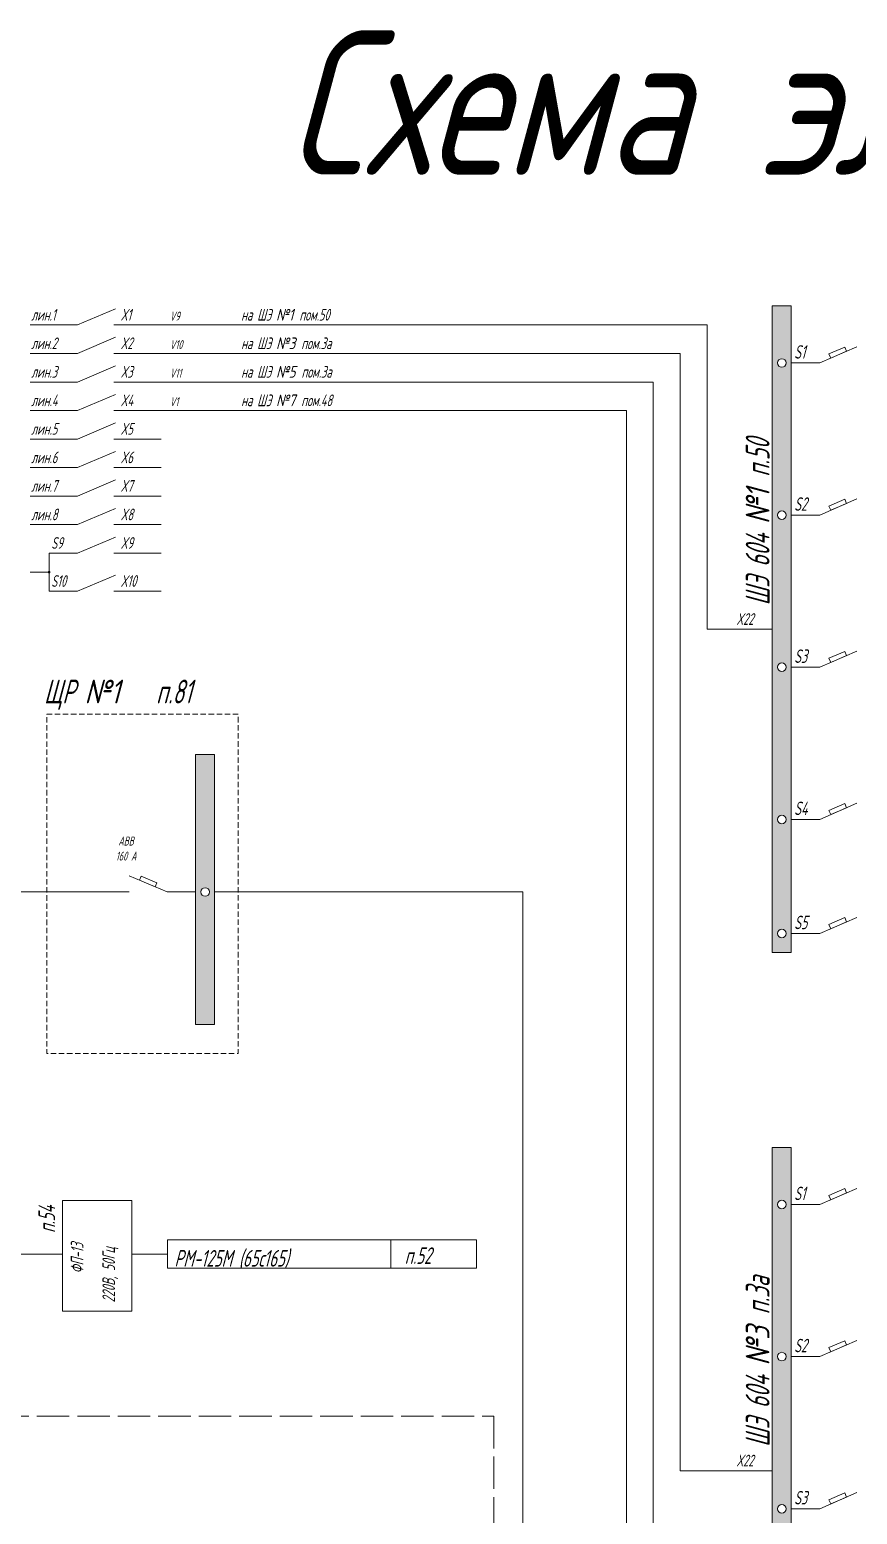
# Paper-space layout 'Main' of a CAD drawing. Extents: x 9 to 598, y 6 to 409.
# Drawn here: x 140.7 to 232.7, y 244.2 to 409.1 of the extents above; entities that cross this region are included whole.
import ezdxf

# ---------------------------------------------------------------- set-up
doc = ezdxf.new("R2010")
doc.units = 0
doc.header["$LTSCALE"] = 0.3
doc.linetypes.add('ACAD_ISO02W100', pattern=[15, 12, -3])
doc.linetypes.add('JIS_02_2.0', pattern=[3, 2, -1])
doc.layers.get('0').update_dxf_attribs({"linetype": 'CONTINUOUS', "lineweight": 15})
doc.layers.add('Text', color=242, linetype='CONTINUOUS', lineweight=15)
doc.styles.get("Standard").update_dxf_attribs({"font": 'isocpeur.ttf', "width": 0.8, "oblique": 15})

psp = doc.layouts.new('Main')

# ---------------------------------------------------------------- hatches: boundary and pattern name
h = psp.add_hatch(color=256)
h.paths.add_polyline_path([(223.2488937003696, 378.4084994524331), (225.3608937003695, 378.4084994524331), (225.3608937003695, 306.60049853906), (223.2488937003696, 306.6004994524332)])
edge = h.paths.add_edge_path(flags=16)
edge.add_arc((224.3048937003695, 372.0724994524331), 0.4777773656132356, 0, 360)
edge = h.paths.add_edge_path(flags=16)
edge.add_arc((224.3048937003695, 355.1764994524331), 0.4777773656132356, 0, 360)
edge = h.paths.add_edge_path(flags=16)
edge.add_arc((224.3048937003695, 338.2804976163745), 0.4777773656132356, 0, 360)
edge = h.paths.add_edge_path(flags=16)
edge.add_arc((224.3048937003695, 321.3844976163745), 0.4777773656132356, 0, 360)
edge = h.paths.add_edge_path(flags=16)
edge.add_arc((224.3048937003695, 308.7124968302155), 0.4777773656132356, 0, 360)
h = psp.add_hatch(color=256)
edge = h.paths.add_edge_path()
edge.add_arc((142.8729015587759, 348.8404796908603), 0.08448, 0, 360)
h = psp.add_hatch(color=256)
h.paths.add_polyline_path([(223.2488941192691, 284.9525018279901), (225.3608941192691, 284.9525018279901), (225.3608941192691, 213.1445009146171), (223.2488941192691, 213.1445018279902)])
edge = h.paths.add_edge_path(flags=16)
edge.add_arc((224.3048941192691, 278.6165018279902), 0.4777773656132356, 0, 360)
edge = h.paths.add_edge_path(flags=16)
edge.add_arc((224.3048941192691, 261.7205018279902), 0.4777773656132356, 0, 360)
edge = h.paths.add_edge_path(flags=16)
edge.add_arc((224.3048941192691, 244.8244999919315), 0.4777773656132356, 0, 360)
edge = h.paths.add_edge_path(flags=16)
edge.add_arc((224.3048941192691, 227.9284999919316), 0.4777773656132356, 0, 360)
edge = h.paths.add_edge_path(flags=16)
edge.add_arc((224.3048941192691, 215.2564992057802), 0.4777773656132356, 0, 360)
at = {"layer": 'Text'}
h = psp.add_hatch(color=7, dxfattribs=at)
h.paths.add_polyline_path([(161.2563799184356, 328.60232438043), (159.1443799184357, 328.60232438043), (159.1443799184358, 298.60232438043), (161.2563799184356, 298.60232438043)])
h.paths.add_polyline_path([(160.6781570512416, 313.32232438043, -1), (159.7226023200151, 313.32232438043, -1)], flags=16)

# ---------------------------------------------------------------- linework, layer by layer
at = {"lineweight": 15}
for p, q in [((146.0409015587759, 376.2964823130703), (150.264901558776, 378.0899116242931)), ((146.0409015587759, 373.1284796908602), (150.264901558776, 374.9219090020832)), ((228.5288937003696, 372.0724994524331), (232.6454042684333, 373.865928763656)), ((146.0409015587759, 369.9604796908603), (150.264901558776, 371.7539090020832)), ((146.0409015587759, 366.7924796908603), (150.264901558776, 368.5859090020832)), ((146.0409015587759, 363.6244796908603), (150.264901558776, 365.4179090020831)), ((146.0409015587759, 360.4564796908603), (150.264901558776, 362.2499090020831)), ((146.0409015587759, 357.2884796908604), (150.264901558776, 359.0819090020832)), ((228.5288937003696, 355.1764994524331), (232.6454042684333, 356.969928763656)), ((146.0409015587759, 354.1204796908603), (150.264901558776, 355.9139090020832)), ((146.0409015587759, 350.9524813996971), (150.264901558776, 352.7459107109199)), ((146.0409015587759, 346.728484445409), (150.264901558776, 348.5219137566318)), ((228.5288937415143, 338.2804976163745), (232.6454043095779, 340.0739269275973)), ((228.5288937415143, 321.3844976163745), (232.6454043095779, 323.1779269275974)), ((155.976383561018, 313.32232438043), (151.7523835610181, 315.1157536916528)), ((228.5288846854077, 308.7124968302155), (232.6453952534791, 310.5059261414461)), ((228.5288941192692, 278.6165018279902), (232.6454046873328, 280.4099311392131)), ((228.5288941192692, 261.7205018279902), (232.6454046873328, 263.5139311392131)), ((228.5288941604215, 244.8244999919315), (232.6454047284852, 246.6179293031544))]:
    psp.add_line(p, q, dxfattribs=at)
for p, q in [((140.760901558776, 376.2964823130703), (146.0409015587759, 376.2964823130703)), ((150.0499226949034, 376.2964823130703), (155.3299226949034, 376.2964823130703)), ((155.3299226949034, 376.2964823130703), (163.9929009644334, 376.2964823130702)), ((163.9929009644334, 376.2964823130702), (174.5529009644334, 376.2964823130702)), ((140.760901558776, 373.1284796908602), (146.0409015587759, 373.1284796908602)), ((150.0499136799493, 373.1284796908602), (155.3299136799492, 373.1284796908602)), ((155.3299136799493, 373.1284796908603), (163.9928919494793, 373.1284796908602)), ((163.9928914811292, 373.1284796869724), (174.5528914811293, 373.1284796869724)), ((228.5288937003696, 372.0724994524331), (225.3608937003695, 372.0724994524331)), ((140.760901558776, 369.9604796908603), (146.0409015587759, 369.9604796908603)), ((150.0499136799493, 369.9604796908603), (155.3299136799492, 369.9604796908603)), ((155.3299136799493, 369.9604796908603), (163.9928919494793, 369.9604796908603)), ((163.9928914811292, 369.9604796869724), (174.5528914811293, 369.9604796869724)), ((140.760901558776, 366.7924796908603), (146.0409015587759, 366.7924796908603)), ((150.0499136799493, 366.7924796908603), (155.3299136799492, 366.7924796908603)), ((155.3299136799493, 366.7924796908603), (163.9928919494793, 366.7924796908603)), ((163.9928914811292, 366.7924796869724), (174.5528914811293, 366.7924796869724)), ((140.760901558776, 363.6244796908603), (146.0409015587759, 363.6244796908603)), ((150.0499136799493, 363.6244796908603), (155.3299136799492, 363.6244796908603)), ((140.760901558776, 360.4564796908603), (146.0409015587759, 360.4564796908603)), ((150.0499136799493, 360.4564796908603), (155.3299136799492, 360.4564796908603)), ((140.760901558776, 357.2884796908604), (146.0409015587759, 357.2884796908604)), ((150.0499136799493, 357.2884796908604), (155.3299136799492, 357.2884796908604)), ((228.5288937003696, 355.1764994524331), (225.3608937003695, 355.1764994524331)), ((140.760901558776, 354.1204796908603), (146.0409015587759, 354.1204796908603)), ((150.0499136799493, 354.1204796908603), (155.3299136799492, 354.1204796908603)), ((142.8728913994469, 350.9524813996971), (146.0409015587759, 350.9524813996971)), ((142.8729015587759, 346.7284823130702), (142.8729015587759, 350.9524823130703)), ((150.0499136799493, 350.9524813996971), (155.3299136799492, 350.9524813996971)), ((140.760901558776, 348.8404796908603), (142.8729015587759, 348.8404796908603)), ((142.8728913994469, 346.728481399697), (146.0409015587759, 346.728481399697)), ((150.0499174797727, 346.728484445409), (155.3299174797726, 346.728484445409)), ((223.2488937003696, 342.5044994524332), (219.0248937003695, 342.5044994524332)), ((228.5288937415143, 338.2804976163745), (225.3608937415142, 338.2804976163745)), ((228.5288937415143, 321.3844976163745), (225.3608937415142, 321.3844976163745)), ((159.1443819851888, 313.32232438043), (155.976383561018, 313.32232438043)), ((228.5288846854077, 308.7124968302155), (225.3608846854077, 308.7124968302155)), ((228.5288941192692, 278.6165018279902), (225.3608941192691, 278.6165018279902)), ((180.8505009836366, 274.7000422583257), (180.8505009836366, 271.5320422583258)), ((228.5288941192692, 261.7205018279902), (225.3608941192691, 261.7205018279902)), ((223.2488941192691, 249.0485018279902), (219.0248941192691, 249.0485018279902)), ((228.5288941604215, 244.8244999919315), (225.3608941604215, 244.8244999919315))]:
    psp.add_line(p, q)
for points in [[(223.2488937003696, 378.4084994524331), (225.3608937003695, 378.4084994524331), (225.3608937003695, 306.60049853906), (223.2488937003696, 306.6004994524332)], [(229.7513351697548, 372.6050773059841), (231.5027192143608, 373.3680981773907), (231.2972793113598, 373.8396503743518), (229.5458952667614, 373.0766295029452)], [(229.7513351697548, 355.7090773059841), (231.5027192143608, 356.4720981773906), (231.2972793113598, 356.9436503743518), (229.5458952667614, 356.1806295029452)], [(229.7513352109071, 338.8130754699254), (231.5027192555055, 339.5760963413321), (231.2972793525121, 340.0476485382931), (229.5458953078984, 339.2846276668864)], [(161.2563799184356, 298.60232438043), (159.1443799184358, 298.60232438043), (159.1443799184357, 328.60232438043), (161.2563799184356, 328.60232438043)], [(229.7513352109071, 321.9170754699254), (231.5027192555055, 322.680096341332), (231.2972793525121, 323.1516485382931), (229.5458953078984, 322.3886276668865)], [(154.6582491076966, 313.88197896488), (152.8997262871674, 314.6286139958498), (153.1005085180915, 315.0894753023487), (154.8518925626975, 314.3264544309343)], [(229.7513261548007, 309.2450746837664), (231.5027101994068, 310.0080955551807), (231.2972702964134, 310.4796477521342), (229.5458862517997, 309.7166268807275)], [(223.2488941192691, 284.9525018279901), (225.3608941192691, 284.9525018279901), (225.3608941192691, 213.1445009146171), (223.2488941192691, 213.1445018279902)], [(229.7513355886621, 279.1490796815488), (231.5027196332681, 279.9121005529478), (231.297279730267, 280.3836527499166), (229.545895685661, 279.6206318785023)], [(156.0345009836362, 271.5320422583258), (190.3545009836362, 271.5320422583258), (190.3545009836362, 274.7000422583257), (156.0345009836362, 274.7000422583257)], [(229.7513355886621, 262.2530796815488), (231.5027196332681, 263.0161005529478), (231.297279730267, 263.4876527499165), (229.545895685661, 262.7246318785022)], [(229.7513356298068, 245.3570778454902), (231.5027196744128, 246.1200987168891), (231.2972797714117, 246.5916509138502), (229.5458957268134, 245.8286300424435)]]:
    psp.add_lwpolyline(points, close=True)
at = {"linetype": 'JIS_02_2.0', "flags": 128}
psp.add_lwpolyline([(163.8963799184357, 333.0597735629002), (142.6036611670179, 333.0597735629001), (142.6036611670179, 295.4023243804298), (163.8963799184357, 295.40232438043)], close=True, dxfattribs=at)
at = {"color": 7}
psp.add_lwpolyline([(144.3431215083228, 266.7733840494896), (152.0742650583905, 266.7733840494897), (152.0742650583907, 279.051740538543), (144.3431215083228, 279.0517405385428)], close=True, dxfattribs=at)
at = {"linetype": 'ACAD_ISO02W100'}
psp.add_lwpolyline([(92.00753864986774, 255.1205021632789), (192.3159763034591, 255.1205021632789), (192.3159763034591, 149.5205015878604), (92.00753864986774, 149.5205015878606)], close=True, dxfattribs=at)
for centre, radius in [((224.3048937003695, 372.0724994524331), 0.4777773656132356), ((224.3048937003695, 355.1764994524331), 0.4777773656132356), ((142.8729015587759, 348.8404796908603), 0.08448), ((224.3048937003695, 338.2804976163745), 0.4777773656132356), ((224.3048937003695, 321.3844976163745), 0.4777773656132356), ((160.2003796856283, 313.32232438043), 0.4777773656132356), ((224.3048937003695, 308.7124968302155), 0.4777773656132356), ((224.3048941192691, 278.6165018279902), 0.4777773656132356), ((224.3048941192691, 261.7205018279902), 0.4777773656132356), ((224.3048941192691, 244.8244999919315), 0.4777773656132356)]:
    psp.add_circle(centre, radius)
at = {"layer": 'Text'}
for p, q in [((216.0248937003695, 376.2964823130702), (174.5529009644334, 376.2964823130702)), ((216.0248937003695, 342.5044994524332), (216.0248937003695, 376.2964823130702)), ((213.0248941192691, 373.1284796869724), (174.5528914811293, 373.1284796869724)), ((213.0248941192691, 249.0485018279902), (213.0248941192691, 373.1284796869724)), ((210.0248937003695, 369.9604796869724), (174.5528914811293, 369.9604796869724)), ((210.0248937003695, 155.5924994524331), (210.0248937003695, 369.9604796869724)), ((207.0248932814623, 366.7924796869723), (174.5528914811293, 366.7924796869724)), ((207.0248932814623, 62.13649707687608), (207.0248932814623, 366.7924796869723)), ((219.0248937003695, 342.5044994524332), (216.0248937003695, 342.5044994524332)), ((151.7523835610181, 313.32232438043), (123.6777068053925, 313.3223245493152)), ((195.5329015587707, 313.32232438043), (161.2563799184356, 313.32232438043)), ((195.5329015587707, 212.8805034185178), (195.5329015587707, 313.32232438043)), ((219.0248941192691, 249.0485018279902), (213.0248941192691, 249.0485018279902))]:
    psp.add_line(p, q, dxfattribs=at)
at = {"layer": 'Text', "color": 7}
for p, q in [((138.5087740553885, 273.1160424408869), (144.3431215083228, 273.1160424408869)), ((152.0742650583905, 273.1160424408869), (156.0345012031653, 273.1160424408869))]:
    psp.add_line(p, q, dxfattribs=at)

# ---------------------------------------------------------------- texts
at = {"insert": (305.1185099015588, 408.9816368834729), "char_height": 16, "attachment_point": 2}
psp.add_mtext_dynamic_manual_height_columns('Схема электроснабжения 2БП-480', width=1316.36173152737, gutter_width=12.5, heights=[0], dxfattribs=at)
for s, insert, char_height, width, attachment_point in [('{\\fGOST|b0|i0|c204|p34; лин.1}', (140.344401668506, 376.7771449798906), 1.3, 17.20121131539205, 7), ('{\\fGOST|b0|i0|c204|p34; \\fGOST|b0|i0|c0|p34; X1}', (149.7409122365697, 376.7771449798906), 1.3, 17.20121131539205, 7), ('{\\fGOST|b0|i0|c204|p34; лин.2}', (140.3443926535519, 373.6091423576805), 1.3, 17.20121131539205, 7), ('{\\fGOST|b0|i0|c204|p34; \\fGOST|b0|i0|c0|p34; X\\fGOST|b0|i0|c204|p34;2}', (149.7409032216156, 373.6091423576805), 1.3, 17.20121131539205, 7), ('{\\fGOST|b0|i0|c204|p34; лин.3}', (140.3443926535519, 370.4411423576806), 1.3, 17.20121131539205, 7), ('{\\fGOST|b0|i0|c204|p34; \\fGOST|b0|i0|c0|p34; X\\fGOST|b0|i0|c204|p34;3}', (149.7409032216156, 370.4411423576806), 1.3, 17.20121131539205, 7), ('{\\fGOST|b0|i0|c204|p34; лин.4}', (140.3443926535519, 367.2731423576806), 1.3, 17.20121131539205, 7), ('{\\fGOST|b0|i0|c204|p34; \\fGOST|b0|i0|c0|p34; X\\fGOST|b0|i0|c204|p34;4}', (149.7409032216156, 367.2731423576806), 1.3, 17.20121131539205, 7), ('{\\fGOST|b0|i0|c204|p34; лин.5}', (140.3443926535519, 364.1051423576806), 1.3, 17.20121131539205, 7), ('{\\fGOST|b0|i0|c204|p34; \\fGOST|b0|i0|c0|p34; X\\fGOST|b0|i0|c204|p34;5}', (149.7409032216156, 364.1051423576806), 1.3, 17.20121131539205, 7), ('{\\fGOST|b0|i0|c204|p34; лин.6}', (140.3443926535519, 360.9371423576806), 1.3, 17.20121131539205, 7), ('{\\fGOST|b0|i0|c204|p34; \\fGOST|b0|i0|c0|p34; X\\fGOST|b0|i0|c204|p34;6}', (149.7409032216156, 360.9371423576806), 1.3, 17.20121131539205, 7), ('{\\fGOST|b0|i0|c204|p34; лин.7}', (140.3443926535519, 357.7691423576807), 1.3, 17.20121131539205, 7), ('{\\fGOST|b0|i0|c204|p34; \\fGOST|b0|i0|c0|p34; X\\fGOST|b0|i0|c204|p34;7}', (149.7409032216156, 357.7691423576807), 1.3, 17.20121131539205, 7), ('{\\fGOST|b0|i0|c204|p34; лин.8}', (140.3443926535519, 354.6011423576806), 1.3, 17.20121131539205, 7), ('{\\fGOST|b0|i0|c204|p34; \\fGOST|b0|i0|c0|p34; X\\fGOST|b0|i0|c204|p34;8}', (149.7409032216156, 354.6011423576806), 1.3, 17.20121131539205, 7), ('{\\fGOST|b0|i0|c204|p34; \\fGOST|b0|i0|c0|p34;S\\fGOST|b0|i0|c204|p34;9}', (142.5638809411132, 351.4331440665174), 1.3, 17.20121131539205, 7), ('{\\fGOST|b0|i0|c204|p34; \\fGOST|b0|i0|c0|p34; X\\fGOST|b0|i0|c204|p34;9}', (149.7409032216156, 351.4331440665174), 1.3, 17.20121131539205, 7), ('{\\fGOST|b0|i0|c204|p34; \\fGOST|b0|i0|c0|p34;S1\\fGOST|b0|i0|c204|p34;0}', (142.5638911004423, 347.2091449798905), 1.3, 17.20121131539205, 7), ('{\\fGOST|b0|i0|c204|p34; \\fGOST|b0|i0|c0|p34; X1\\fGOST|b0|i0|c204|p34;0}', (149.740907021439, 347.2091471122216), 1.3, 17.20121131539205, 7), ('{\\fGOST|b0|i0|c204|p34;АВ\\fGOST|b0|i0|c0|p34;B\\fGOST|b0|i0|c204|p34; \\P160 А}', (151.4210175858713, 319.4799219748003), 1, 9.325842073708978, 2), ('{\\fGOST|b0|i0|c204|p34; РМ-125\\fGOST|b0|i0|c0|p34;M (\\fGOST|b0|i0|c204|p34;65с165\\fGOST|b0|i0|c0|p34;)}', (156.0345009836362, 271.5320422583258), 1.848, 24.91724801290016, 7), ('\\pl1.848,t1.848;{\\fGOST|b0|i0|c204|p34;п.52}', (180.5414905253029, 272.0127049251461), 1.848, 17.20121131539205, 7)]:
    psp.add_mtext(s, dxfattribs=dict(insert=insert, char_height=char_height, width=width, attachment_point=attachment_point))
at = {"attachment_point": 7, "line_spacing_factor": 1.5}
for s, insert, char_height, width in [('{\\fGOST|b0|i0|c204|p34; \\fGOST|b0|i0|c0|p34; \\fGOST|b0|i0|c204|p34; \\fGOST|b0|i0|c0|p34;V\\fGOST|b0|i0|c204|p34;9}', (155.0209122365697, 376.7771449798906), 1, 17.20121131539205), ('{\\fGOST|b0|i0|c204|p34; \\fGOST|b0|i0|c0|p34; \\fGOST|b0|i0|c204|p34; \\fGOST|b0|i0|c0|p34;V\\fGOST|b0|i0|c204|p34;10}', (155.0209032216156, 373.6091423576806), 1, 17.20121131539205), ('{\\fGOST|b0|i0|c204|p34; \\fGOST|b0|i0|c0|p34;S\\fGOST|b0|i0|c204|p34;1}', (225.0518832420359, 372.5531621192534), 1.5, 17.20121131539205), ('{\\fGOST|b0|i0|c204|p34; \\fGOST|b0|i0|c0|p34; \\fGOST|b0|i0|c204|p34; \\fGOST|b0|i0|c0|p34;V\\fGOST|b0|i0|c204|p34;11}', (155.0209032216156, 370.4411423576806), 1, 17.20121131539205), ('{\\fGOST|b0|i0|c204|p34; \\fGOST|b0|i0|c0|p34; \\fGOST|b0|i0|c204|p34; \\fGOST|b0|i0|c0|p34;V\\fGOST|b0|i0|c204|p34;1}', (155.0209032216156, 367.2731423576806), 1, 17.20121131539205), ('{\\fGOST|b0|i0|c204|p34; \\fGOST|b0|i0|c0|p34;S\\fGOST|b0|i0|c204|p34;2}', (225.0518832420359, 355.6571621192534), 1.5, 17.20121131539205), ('{\\fGOST|b0|i0|c204|p34; \\fGOST|b0|i0|c0|p34;X\\fGOST|b0|i0|c204|p34;22}', (218.7158832420358, 342.9851621192535), 1.3, 17.20121131539205), ('{\\fGOST|b0|i0|c204|p34; \\fGOST|b0|i0|c0|p34;S\\fGOST|b0|i0|c204|p34;3}', (225.0518832831805, 338.7611602831948), 1.5, 17.20121131539205), ('{\\fGOST|b0|i0|c204|p34;ЩР }№1   {\\fGOST|b0|i0|c204|p34;п.81}', (142.2946507086843, 333.5404362297204), 2.64, 30.08827728855403), ('{\\fGOST|b0|i0|c204|p34; \\fGOST|b0|i0|c0|p34;S\\fGOST|b0|i0|c204|p34;4}', (225.0518832831805, 321.8651602831948), 1.5, 17.20121131539205), ('{\\fGOST|b0|i0|c204|p34; \\fGOST|b0|i0|c0|p34;S\\fGOST|b0|i0|c204|p34;5}', (225.0518742270817, 309.1931594970435), 1.5, 17.20121131539205), ('{\\fGOST|b0|i0|c204|p34; \\fGOST|b0|i0|c0|p34;S\\fGOST|b0|i0|c204|p34;1}', (225.0518836609354, 279.0971644948106), 1.5, 17.20121131539205), ('{\\fGOST|b0|i0|c204|p34; \\fGOST|b0|i0|c0|p34;S\\fGOST|b0|i0|c204|p34;2}', (225.0518836609354, 262.2011644948105), 1.5, 17.20121131539205), ('{\\fGOST|b0|i0|c204|p34; \\fGOST|b0|i0|c0|p34;X\\fGOST|b0|i0|c204|p34;22}', (218.7158836609431, 249.5291644948105), 1.3, 17.20121131539205), ('{\\fGOST|b0|i0|c204|p34; \\fGOST|b0|i0|c0|p34;S\\fGOST|b0|i0|c204|p34;3}', (225.0518837020878, 245.3051626587518), 1.5, 17.20121131539205)]:
    psp.add_mtext(s, dxfattribs=dict(at, insert=insert, char_height=char_height, width=width))
at = {"char_height": 1.3, "attachment_point": 7, "line_spacing_factor": 1.5}
for s, insert in [('{\\fGOST|b0|i0|c204|p34; на ШЭ }№1 {\\fGOST|b0|i0|c204|p34;пом.50}', (163.6838905060997, 376.7771449798905)), ('{\\fGOST|b0|i0|c204|p34; на ШЭ }№3 {\\fGOST|b0|i0|c204|p34;пом.3а}', (163.6838810227956, 373.6091423537927)), ('{\\fGOST|b0|i0|c204|p34; на ШЭ }№5 {\\fGOST|b0|i0|c204|p34;пом.3а}', (163.6838810227956, 370.4411423537927)), ('{\\fGOST|b0|i0|c204|p34; на ШЭ }№7 {\\fGOST|b0|i0|c204|p34;пом.48}', (163.6838810227956, 367.2731423537927))]:
    psp.add_mtext(s, dxfattribs=dict(at, insert=insert))
at = {"char_height": 2.64, "width": 49.19892447594079, "attachment_point": 7, "rotation": 90, "line_spacing_factor": 1.5}
for s, insert in [('{\\fGOST|b0|i0|c204|p34; \\fGOST|b0|i0|c0|p34; \\fGOST|b0|i0|c204|p34;ШЭ 604 }№1 {\\fGOST|b0|i0|c204|p34;п.50}', (222.9398832420359, 342.9851621192535)), ('{\\fGOST|b0|i0|c204|p34; \\fGOST|b0|i0|c0|p34; \\fGOST|b0|i0|c204|p34;ШЭ 604 }№3 {\\fGOST|b0|i0|c204|p34;п.3а}', (222.9398836609355, 249.5291644948105))]:
    psp.add_mtext(s, dxfattribs=dict(at, insert=insert))
at = {"color": 7, "width": 17.20121131539205, "attachment_point": 7, "rotation": 90}
for s, insert, char_height in [('{\\fGOST|b0|i0|c204|p34;п.54}', (143.533010425809, 275.46132054057), 1.848), ('{\\fGOST|b0|i0|c204|p34;220В, 50Гц}', (150.5730137544015, 267.7335799127137), 1.4)]:
    psp.add_mtext(s, dxfattribs=dict(at, insert=insert, char_height=char_height))
at = {"color": 7, "insert": (145.9825665010658, 272.6484896148173), "char_height": 1.4, "width": 14.07445210040687, "attachment_point": 5, "rotation": 89.99999999999999, "line_spacing_factor": 1.5}
psp.add_mtext('{\\fGOST|b0|i0|c204|p34;ФП-13}', dxfattribs=at)

doc.saveas('drawing.dxf')
